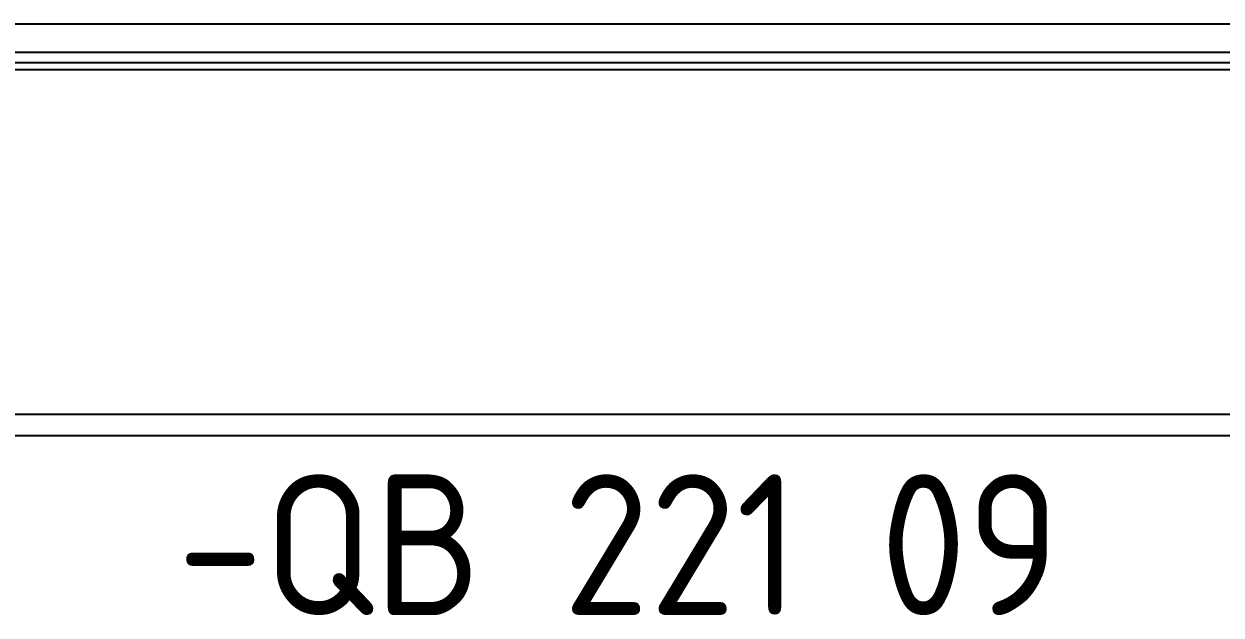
# Model space of a CAD drawing. Header units: millimetres. Extents: x 37984 to 70752, y 14140 to 37584.
# Drawn here: x 39227.6 to 39397.6, y 24683.9 to 24767.9 of the extents above; entities that cross this region are included whole.
import ezdxf
from ezdxf.enums import TextEntityAlignment as Align

# ---------------------------------------------------------------- set-up
doc = ezdxf.new("R2010")
doc.units = ezdxf.units.MM
doc.layers.add('000-PI-Oprema', color=30, linetype='Continuous', lineweight=5)
doc.layers.add('000-PI-ORMAR', color=2, linetype='Continuous')
doc.layers.add('000-PI_TEXT', color=7, linetype='Continuous')
doc.styles.add('PI0', font='isocpeur.ttf', dxfattribs={"width": 0.9})

# ---------------------------------------------------------------- blocks, each defined once
blk = doc.blocks.new('8606.000_montažna')
at = {"layer": '000-PI-ORMAR'}
for p, q in [((51138.39, 38452.42), (50727.39, 38452.42)), ((51138.39, 38449.42), (50727.39, 38449.42))]:
    blk.add_line(p, q, dxfattribs=at)
blk = doc.blocks.new('SE_krov_300mm')
at = {"layer": '000-PI-ORMAR'}
for p, q in [((-485, 6.5), (507, 6.5)), ((466.5, 0), (-466.5, 0))]:
    blk.add_line(p, q, dxfattribs=at)

msp = doc.modelspace()

# ---------------------------------------------------------------- linework, layer by layer
at = {"layer": '000-PI-ORMAR'}
for p, q in [((39029.922, 24767.904), (39597.422, 24767.904)), ((39029.922, 24763.904), (39597.422, 24763.904)), ((39029.922, 24762.404), (39597.422, 24762.404)), ((39609.684, 24761.404), (39017.684, 24761.404))]:
    msp.add_line(p, q, dxfattribs=at)

# ---------------------------------------------------------------- block references
msp.add_blockref('SE_krov_300mm', (39498.672, 24761.404))
at = {"layer": '000-PI-Oprema'}
msp.add_blockref('8606.000_montažna', (-11619.223, -13740.014), dxfattribs=at)

# ---------------------------------------------------------------- texts
at = {"layer": '000-PI_TEXT', "style": 'PI0', "width": 0.9}
msp.add_text('-QB 221 09', height=20, dxfattribs=at).set_placement((39312.044, 24693.918), align=Align.MIDDLE)

doc.saveas('drawing.dxf')
